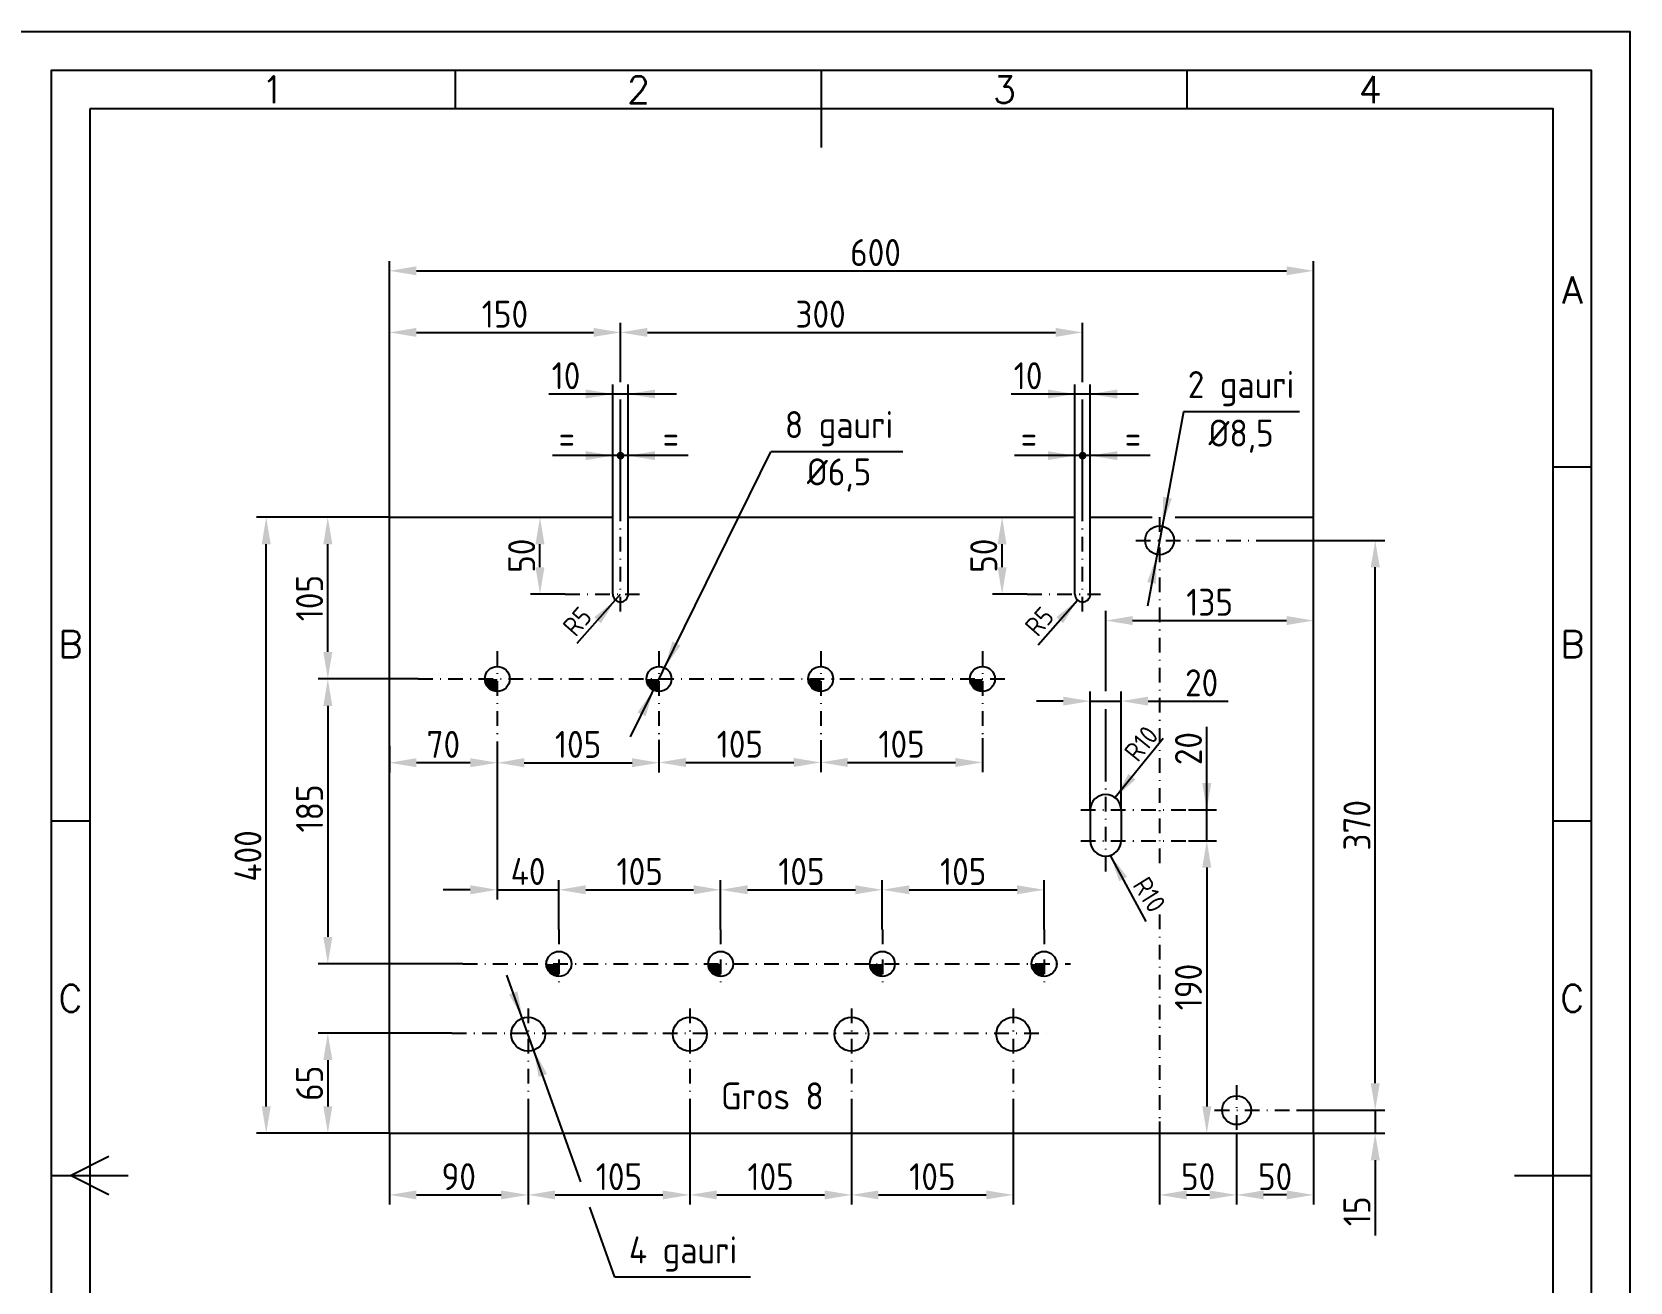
# Model space of a CAD drawing. Header units: millimetres. Extents: x 52 to 682, y 6 to 303.
# Drawn here: x 474.6 to 682.1, y 140.6 to 303 of the extents above; entities that cross this region are included whole.
import ezdxf
from ezdxf.enums import TextEntityAlignment as Align

# ---------------------------------------------------------------- set-up
doc = ezdxf.new("R2010")
doc.units = ezdxf.units.MM
doc.linetypes.add('DASHDOT', pattern=[25.4, 12.7, -6.35, 0, -6.35])
doc.layers.add('COTE', color=1, linetype='Continuous')
doc.layers.add('LIN_GR', color=3, linetype='Continuous')
doc.styles.add('ISO', font='SIMPLEX.shx')
doc.styles.add('ISOCPR', font='isocpr.shx')
doc.dimstyles.new('ISO-25', dxfattribs={"dimtxt": 2.5, "dimasz": 2.5, "dimexe": 1.25, "dimexo": 0.625, "dimtad": 1, "dimtxsty": 'Standard', "dimcen": 2.5, "dimadec": 0, "dimazin": 0, "dimtfac": 1, "dimtmove": 0, "dimatfit": 3, "dimfxl": 1, "dimarcsym": 0})

# ---------------------------------------------------------------- blocks, each defined once
blk = doc.blocks.new('*D15')
at = {"layer": 'COTE', "color": 1, "linetype": 'Continuous', "transparency": 16777216}
for p, q in [((521.02, 239.96), (503.77, 239.96)), ((505.02, 163.46), (505.02, 236.46)), ((521.02, 159.96), (503.77, 159.96))]:
    blk.add_line(p, q, dxfattribs=at)
for points in [[(504.44, 236.46), (505.61, 236.46), (505.02, 239.96)], [(504.44, 163.46), (505.61, 163.46), (505.02, 159.96)]]:
    blk.add_solid(points, dxfattribs=at)
at = {"layer": 'Defpoints', "color": 0, "linetype": 'Continuous', "transparency": 16777216}
for p in [(505.02, 239.96), (521.02, 239.96), (521.02, 159.96)]:
    blk.add_point(p, dxfattribs=at)
at = {"layer": 'COTE', "color": 1, "linetype": 'Continuous', "transparency": 16777216, "insert": (502.65, 195.98), "char_height": 3.5, "attachment_point": 5, "rotation": 90, "style": 'ISOCPR'}
blk.add_mtext('400', dxfattribs=at)
blk = doc.blocks.new('*D16')
at = {"layer": 'COTE', "color": 1, "linetype": 'Continuous', "transparency": 16777216}
for p, q in [((539.76, 239.96), (541.82, 239.96)), ((540.57, 233.46), (540.57, 236.46)), ((543.83, 229.96), (539.32, 229.96))]:
    blk.add_line(p, q, dxfattribs=at)
for points in [[(539.99, 236.46), (541.15, 236.46), (540.57, 239.96)], [(539.99, 233.46), (541.15, 233.46), (540.57, 229.96)]]:
    blk.add_solid(points, dxfattribs=at)
at = {"layer": 'Defpoints', "color": 0, "linetype": 'Continuous', "transparency": 16777216}
for p in [(539.76, 239.96), (540.57, 239.96), (543.83, 229.96)]:
    blk.add_point(p, dxfattribs=at)
at = {"layer": 'COTE', "color": 1, "linetype": 'Continuous', "transparency": 16777216, "insert": (538.19, 234.96), "char_height": 3.5, "attachment_point": 5, "rotation": 90, "style": 'ISOCPR'}
blk.add_mtext('50', dxfattribs=at)
blk = doc.blocks.new('*D17')
at = {"layer": 'COTE', "color": 1, "linetype": 'Continuous', "transparency": 16777216}
for p, q in [((634, 236.96), (650.27, 236.96)), ((649.02, 166.46), (649.02, 233.46)), ((638.78, 162.96), (650.27, 162.96))]:
    blk.add_line(p, q, dxfattribs=at)
for points in [[(648.44, 233.46), (649.61, 233.46), (649.02, 236.96)], [(648.44, 166.46), (649.61, 166.46), (649.02, 162.96)]]:
    blk.add_solid(points, dxfattribs=at)
at = {"layer": 'Defpoints', "color": 0, "linetype": 'Continuous', "transparency": 16777216}
for p in [(634, 236.96), (649.02, 236.96), (638.78, 162.96)]:
    blk.add_point(p, dxfattribs=at)
at = {"layer": 'COTE', "color": 1, "linetype": 'Continuous', "transparency": 16777216, "insert": (646.65, 199.96), "char_height": 3.5, "attachment_point": 5, "rotation": 90, "style": 'ISOCPR'}
blk.add_mtext('370', dxfattribs=at)
blk = doc.blocks.new('*D18')
at = {"layer": 'COTE', "color": 1, "linetype": 'Continuous', "transparency": 16777216}
for p, q in [((521.02, 239.96), (511.77, 239.96)), ((513.02, 222.46), (513.02, 236.46)), ((524.75, 218.96), (511.77, 218.96))]:
    blk.add_line(p, q, dxfattribs=at)
for points in [[(512.44, 236.46), (513.61, 236.46), (513.02, 239.96)], [(512.44, 222.46), (513.61, 222.46), (513.02, 218.96)]]:
    blk.add_solid(points, dxfattribs=at)
at = {"layer": 'Defpoints', "color": 0, "linetype": 'Continuous', "transparency": 16777216}
for p in [(513.02, 239.96), (521.02, 239.96), (524.75, 218.96)]:
    blk.add_point(p, dxfattribs=at)
at = {"layer": 'COTE', "color": 1, "linetype": 'Continuous', "transparency": 16777216, "insert": (510.65, 229.46), "char_height": 3.5, "attachment_point": 5, "rotation": 90, "style": 'ISOCPR'}
blk.add_mtext('105', dxfattribs=at)
blk = doc.blocks.new('*D19')
at = {"layer": 'COTE', "color": 1, "linetype": 'Continuous', "transparency": 16777216}
for p, q in [((599.76, 239.96), (601.82, 239.96)), ((600.57, 233.46), (600.57, 236.46)), ((603.83, 229.96), (599.32, 229.96))]:
    blk.add_line(p, q, dxfattribs=at)
for points in [[(599.99, 236.46), (601.15, 236.46), (600.57, 239.96)], [(599.99, 233.46), (601.15, 233.46), (600.57, 229.96)]]:
    blk.add_solid(points, dxfattribs=at)
at = {"layer": 'Defpoints', "color": 0, "linetype": 'Continuous', "transparency": 16777216}
for p in [(599.76, 239.96), (600.57, 239.96), (603.83, 229.96)]:
    blk.add_point(p, dxfattribs=at)
at = {"layer": 'COTE', "color": 1, "linetype": 'Continuous', "transparency": 16777216, "insert": (598.19, 234.96), "char_height": 3.5, "attachment_point": 5, "rotation": 90, "style": 'ISOCPR'}
blk.add_mtext('50', dxfattribs=at)
blk = doc.blocks.new('*D20')
at = {"layer": 'COTE', "color": 1, "linetype": 'Continuous', "transparency": 16777216}
for p, q in [((608.52, 216.08), (605.02, 216.08)), ((612.02, 201.96), (612.02, 217.33)), ((612.02, 216.08), (616.02, 216.08)), ((616.02, 201.96), (616.02, 217.33)), ((619.52, 216.08), (629.94, 216.08))]:
    blk.add_line(p, q, dxfattribs=at)
for points in [[(608.52, 216.66), (608.52, 215.5), (612.02, 216.08)], [(619.52, 216.66), (619.52, 215.5), (616.02, 216.08)]]:
    blk.add_solid(points, dxfattribs=at)
at = {"layer": 'Defpoints', "color": 0, "linetype": 'Continuous', "transparency": 16777216}
for p in [(616.02, 216.08), (612.02, 201.96), (616.02, 201.96)]:
    blk.add_point(p, dxfattribs=at)
at = {"layer": 'COTE', "color": 1, "linetype": 'Continuous', "transparency": 16777216, "insert": (626.48, 218.46), "char_height": 3.5, "attachment_point": 5, "style": 'ISOCPR'}
blk.add_mtext('20', dxfattribs=at)
blk = doc.blocks.new('*D21')
at = {"layer": 'COTE', "color": 1, "linetype": 'Continuous', "transparency": 16777216}
for p, q in [((560.02, 162.93), (560.02, 150.71)), ((581.02, 163.26), (581.02, 150.71)), ((563.52, 151.96), (577.52, 151.96))]:
    blk.add_line(p, q, dxfattribs=at)
for points in [[(563.52, 152.54), (563.52, 151.38), (560.02, 151.96)], [(577.52, 152.54), (577.52, 151.38), (581.02, 151.96)]]:
    blk.add_solid(points, dxfattribs=at)
at = {"layer": 'Defpoints', "color": 0, "linetype": 'Continuous', "transparency": 16777216}
for p in [(560.02, 162.93), (581.02, 163.26), (581.02, 151.96)]:
    blk.add_point(p, dxfattribs=at)
at = {"layer": 'COTE', "color": 1, "linetype": 'Continuous', "transparency": 16777216, "insert": (570.52, 154.33), "char_height": 3.5, "attachment_point": 5, "style": 'ISOCPR'}
blk.add_mtext('105', dxfattribs=at)
blk = doc.blocks.new('*D22')
at = {"layer": 'COTE', "color": 1, "linetype": 'Continuous', "transparency": 16777216}
for p, q in [((539.02, 163.01), (539.02, 150.71)), ((521.02, 159.96), (521.02, 150.71)), ((524.52, 151.96), (535.52, 151.96))]:
    blk.add_line(p, q, dxfattribs=at)
for points in [[(524.52, 152.54), (524.52, 151.38), (521.02, 151.96)], [(535.52, 152.54), (535.52, 151.38), (539.02, 151.96)]]:
    blk.add_solid(points, dxfattribs=at)
at = {"layer": 'Defpoints', "color": 0, "linetype": 'Continuous', "transparency": 16777216}
for p in [(539.02, 163.01), (521.02, 159.96), (539.02, 151.96)]:
    blk.add_point(p, dxfattribs=at)
at = {"layer": 'COTE', "color": 1, "linetype": 'Continuous', "transparency": 16777216, "insert": (530.02, 154.33), "char_height": 3.5, "attachment_point": 5, "style": 'ISOCPR'}
blk.add_mtext('90', dxfattribs=at)
blk = doc.blocks.new('*D23')
at = {"layer": 'COTE', "color": 1, "linetype": 'Continuous', "transparency": 16777216}
for p, q in [((539.02, 163.01), (539.02, 150.71)), ((560.02, 162.93), (560.02, 150.71)), ((542.52, 151.96), (556.52, 151.96))]:
    blk.add_line(p, q, dxfattribs=at)
for points in [[(542.52, 152.54), (542.52, 151.38), (539.02, 151.96)], [(556.52, 152.54), (556.52, 151.38), (560.02, 151.96)]]:
    blk.add_solid(points, dxfattribs=at)
at = {"layer": 'Defpoints', "color": 0, "linetype": 'Continuous', "transparency": 16777216}
for p in [(539.02, 163.01), (560.02, 162.93), (560.02, 151.96)]:
    blk.add_point(p, dxfattribs=at)
at = {"layer": 'COTE', "color": 1, "linetype": 'Continuous', "transparency": 16777216, "insert": (550.83, 154.33), "char_height": 3.5, "attachment_point": 5, "style": 'ISOCPR'}
blk.add_mtext('105', dxfattribs=at)
blk = doc.blocks.new('*D24')
at = {"layer": 'COTE', "color": 1, "linetype": 'Continuous', "transparency": 16777216}
for p, q in [((581.02, 163.26), (581.02, 150.71)), ((602.02, 163.01), (602.02, 150.71)), ((584.52, 151.96), (598.52, 151.96))]:
    blk.add_line(p, q, dxfattribs=at)
for points in [[(584.52, 152.54), (584.52, 151.38), (581.02, 151.96)], [(598.52, 152.54), (598.52, 151.38), (602.02, 151.96)]]:
    blk.add_solid(points, dxfattribs=at)
at = {"layer": 'Defpoints', "color": 0, "linetype": 'Continuous', "transparency": 16777216}
for p in [(581.02, 163.26), (602.02, 163.01), (602.02, 151.96)]:
    blk.add_point(p, dxfattribs=at)
at = {"layer": 'COTE', "color": 1, "linetype": 'Continuous', "transparency": 16777216, "insert": (591.52, 154.33), "char_height": 3.5, "attachment_point": 5, "style": 'ISOCPR'}
blk.add_mtext('105', dxfattribs=at)
blk = doc.blocks.new('*D25')
at = {"layer": 'COTE', "color": 1, "linetype": 'Continuous', "transparency": 16777216}
for p, q in [((556.02, 211.06), (556.02, 206.87)), ((577.02, 211), (577.02, 206.87)), ((559.52, 208.12), (573.52, 208.12))]:
    blk.add_line(p, q, dxfattribs=at)
for points in [[(559.52, 208.7), (559.52, 207.53), (556.02, 208.12)], [(573.52, 208.7), (573.52, 207.53), (577.02, 208.12)]]:
    blk.add_solid(points, dxfattribs=at)
at = {"layer": 'Defpoints', "color": 0, "linetype": 'Continuous', "transparency": 16777216}
for p in [(556.02, 211.06), (577.02, 211), (577.02, 208.12)]:
    blk.add_point(p, dxfattribs=at)
at = {"layer": 'COTE', "color": 1, "linetype": 'Continuous', "transparency": 16777216, "insert": (566.52, 210.49), "char_height": 3.5, "attachment_point": 5, "style": 'ISOCPR'}
blk.add_mtext('105', dxfattribs=at)
blk = doc.blocks.new('*D26')
at = {"layer": 'COTE', "color": 1, "linetype": 'Continuous', "transparency": 16777216}
for p, q in [((543.02, 186.43), (543.02, 192.83)), ((546.52, 191.58), (560.52, 191.58)), ((564.02, 186.43), (564.02, 192.83))]:
    blk.add_line(p, q, dxfattribs=at)
for points in [[(546.52, 192.17), (546.52, 191), (543.02, 191.58)], [(560.52, 192.17), (560.52, 191), (564.02, 191.58)]]:
    blk.add_solid(points, dxfattribs=at)
at = {"layer": 'Defpoints', "color": 0, "linetype": 'Continuous', "transparency": 16777216}
for p in [(564.02, 191.58), (543.02, 186.43), (564.02, 186.43)]:
    blk.add_point(p, dxfattribs=at)
at = {"layer": 'COTE', "color": 1, "linetype": 'Continuous', "transparency": 16777216, "insert": (553.52, 193.96), "char_height": 3.5, "attachment_point": 5, "style": 'ISOCPR'}
blk.add_mtext('105', dxfattribs=at)
blk = doc.blocks.new('*D27')
at = {"layer": 'COTE', "color": 1, "linetype": 'Continuous', "transparency": 16777216}
for p, q in [((535.02, 208.08), (535.02, 190.33)), ((531.52, 191.58), (528.02, 191.58)), ((535.02, 191.58), (543.02, 191.58)), ((543.02, 186.43), (543.02, 192.83)), ((546.52, 191.58), (550.02, 191.58))]:
    blk.add_line(p, q, dxfattribs=at)
for points in [[(531.52, 192.17), (531.52, 191), (535.02, 191.58)], [(546.52, 192.17), (546.52, 191), (543.02, 191.58)]]:
    blk.add_solid(points, dxfattribs=at)
at = {"layer": 'Defpoints', "color": 0, "linetype": 'Continuous', "transparency": 16777216}
for p in [(535.02, 208.08), (543.02, 191.58), (543.02, 186.43)]:
    blk.add_point(p, dxfattribs=at)
at = {"layer": 'COTE', "color": 1, "linetype": 'Continuous', "transparency": 16777216, "insert": (539.02, 193.96), "char_height": 3.5, "attachment_point": 5, "style": 'ISOCPR'}
blk.add_mtext('40', dxfattribs=at)
blk = doc.blocks.new('*D28')
at = {"layer": 'COTE', "color": 1, "linetype": 'Continuous', "transparency": 16777216}
for p, q in [((524.75, 218.96), (511.77, 218.96)), ((513.02, 215.46), (513.02, 185.46)), ((530.56, 181.96), (511.77, 181.96))]:
    blk.add_line(p, q, dxfattribs=at)
for points in [[(512.44, 215.46), (513.61, 215.46), (513.02, 218.96)], [(512.44, 185.46), (513.61, 185.46), (513.02, 181.96)]]:
    blk.add_solid(points, dxfattribs=at)
at = {"layer": 'Defpoints', "color": 0, "linetype": 'Continuous', "transparency": 16777216}
for p in [(524.75, 218.96), (513.02, 181.96), (530.56, 181.96)]:
    blk.add_point(p, dxfattribs=at)
at = {"layer": 'COTE', "color": 1, "linetype": 'Continuous', "transparency": 16777216, "insert": (510.65, 202.14), "char_height": 3.5, "attachment_point": 5, "rotation": 90, "style": 'ISOCPR'}
blk.add_mtext('185', dxfattribs=at)
blk = doc.blocks.new('*D29')
at = {"layer": 'COTE', "color": 1, "linetype": 'Continuous', "transparency": 16777216}
for p, q in [((529.14, 172.96), (511.77, 172.96)), ((513.02, 169.46), (513.02, 163.46)), ((521.02, 159.96), (511.77, 159.96))]:
    blk.add_line(p, q, dxfattribs=at)
for points in [[(512.44, 169.46), (513.61, 169.46), (513.02, 172.96)], [(512.44, 163.46), (513.61, 163.46), (513.02, 159.96)]]:
    blk.add_solid(points, dxfattribs=at)
at = {"layer": 'Defpoints', "color": 0, "linetype": 'Continuous', "transparency": 16777216}
for p in [(529.14, 172.96), (513.02, 159.96), (521.02, 159.96)]:
    blk.add_point(p, dxfattribs=at)
at = {"layer": 'COTE', "color": 1, "linetype": 'Continuous', "transparency": 16777216, "insert": (510.65, 166.46), "char_height": 3.5, "attachment_point": 5, "rotation": 90, "style": 'ISOCPR'}
blk.add_mtext('65', dxfattribs=at)
blk = doc.blocks.new('*D30')
at = {"layer": 'COTE', "color": 1, "linetype": 'Continuous', "transparency": 16777216}
for p, q in [((521.02, 210.29), (521.02, 206.83)), ((535.02, 210.73), (535.02, 206.83)), ((531.52, 208.08), (524.52, 208.08))]:
    blk.add_line(p, q, dxfattribs=at)
for points in [[(524.52, 208.67), (524.52, 207.5), (521.02, 208.08)], [(531.52, 208.67), (531.52, 207.5), (535.02, 208.08)]]:
    blk.add_solid(points, dxfattribs=at)
at = {"layer": 'Defpoints', "color": 0, "linetype": 'Continuous', "transparency": 16777216}
for p in [(521.02, 210.29), (535.02, 210.73), (521.02, 208.08)]:
    blk.add_point(p, dxfattribs=at)
at = {"layer": 'COTE', "color": 1, "linetype": 'Continuous', "transparency": 16777216, "insert": (528.02, 210.46), "char_height": 3.5, "attachment_point": 5, "style": 'ISOCPR'}
blk.add_mtext('70', dxfattribs=at)
blk = doc.blocks.new('*D31')
at = {"layer": 'COTE', "color": 1, "linetype": 'Continuous', "transparency": 16777216}
for p, q in [((535.02, 210.73), (535.02, 206.83)), ((556.02, 211.06), (556.02, 206.83)), ((538.52, 208.08), (552.52, 208.08))]:
    blk.add_line(p, q, dxfattribs=at)
for points in [[(538.52, 208.67), (538.52, 207.5), (535.02, 208.08)], [(552.52, 208.67), (552.52, 207.5), (556.02, 208.08)]]:
    blk.add_solid(points, dxfattribs=at)
at = {"layer": 'Defpoints', "color": 0, "linetype": 'Continuous', "transparency": 16777216}
for p in [(535.02, 210.73), (556.02, 211.06), (556.02, 208.08)]:
    blk.add_point(p, dxfattribs=at)
at = {"layer": 'COTE', "color": 1, "linetype": 'Continuous', "transparency": 16777216, "insert": (545.52, 210.46), "char_height": 3.5, "attachment_point": 5, "style": 'ISOCPR'}
blk.add_mtext('105', dxfattribs=at)
blk = doc.blocks.new('*D32')
at = {"layer": 'COTE', "color": 1, "linetype": 'Continuous', "transparency": 16777216}
for p, q in [((585.02, 186.43), (585.02, 192.83)), ((588.52, 191.58), (602.52, 191.58)), ((606.02, 186.43), (606.02, 192.83))]:
    blk.add_line(p, q, dxfattribs=at)
for points in [[(588.52, 192.17), (588.52, 191), (585.02, 191.58)], [(602.52, 192.17), (602.52, 191), (606.02, 191.58)]]:
    blk.add_solid(points, dxfattribs=at)
at = {"layer": 'Defpoints', "color": 0, "linetype": 'Continuous', "transparency": 16777216}
for p in [(606.02, 191.58), (585.02, 186.43), (606.02, 186.43)]:
    blk.add_point(p, dxfattribs=at)
at = {"layer": 'COTE', "color": 1, "linetype": 'Continuous', "transparency": 16777216, "insert": (595.52, 193.96), "char_height": 3.5, "attachment_point": 5, "style": 'ISOCPR'}
blk.add_mtext('105', dxfattribs=at)
blk = doc.blocks.new('*D33')
at = {"layer": 'COTE', "color": 1, "linetype": 'Continuous', "transparency": 16777216}
for p, q in [((564.02, 186.43), (564.02, 192.83)), ((567.52, 191.58), (581.52, 191.58)), ((585.02, 186.43), (585.02, 192.83))]:
    blk.add_line(p, q, dxfattribs=at)
for points in [[(567.52, 192.17), (567.52, 191), (564.02, 191.58)], [(581.52, 192.17), (581.52, 191), (585.02, 191.58)]]:
    blk.add_solid(points, dxfattribs=at)
at = {"layer": 'Defpoints', "color": 0, "linetype": 'Continuous', "transparency": 16777216}
for p in [(585.02, 191.58), (564.02, 186.43), (585.02, 186.43)]:
    blk.add_point(p, dxfattribs=at)
at = {"layer": 'COTE', "color": 1, "linetype": 'Continuous', "transparency": 16777216, "insert": (574.52, 193.96), "char_height": 3.5, "attachment_point": 5, "style": 'ISOCPR'}
blk.add_mtext('105', dxfattribs=at)
blk = doc.blocks.new('*D34')
at = {"layer": 'COTE', "color": 1, "linetype": 'Continuous', "transparency": 16777216}
for p, q in [((577.02, 211), (577.02, 206.87)), ((598.02, 211.27), (598.02, 206.87)), ((580.52, 208.12), (594.52, 208.12))]:
    blk.add_line(p, q, dxfattribs=at)
for points in [[(580.52, 208.7), (580.52, 207.53), (577.02, 208.12)], [(594.52, 208.7), (594.52, 207.53), (598.02, 208.12)]]:
    blk.add_solid(points, dxfattribs=at)
at = {"layer": 'Defpoints', "color": 0, "linetype": 'Continuous', "transparency": 16777216}
for p in [(577.02, 211), (598.02, 211.27), (598.02, 208.12)]:
    blk.add_point(p, dxfattribs=at)
at = {"layer": 'COTE', "color": 1, "linetype": 'Continuous', "transparency": 16777216, "insert": (587.52, 210.49), "char_height": 3.5, "attachment_point": 5, "style": 'ISOCPR'}
blk.add_mtext('105', dxfattribs=at)
blk = doc.blocks.new('*D35')
at = {"layer": 'COTE', "color": 1, "linetype": 'Continuous', "transparency": 16777216}
for p, q in [((649.02, 166.46), (649.02, 169.96)), ((638.78, 162.96), (650.27, 162.96)), ((649.02, 162.96), (649.02, 159.96)), ((641.02, 159.96), (650.27, 159.96)), ((649.02, 156.46), (649.02, 146.71))]:
    blk.add_line(p, q, dxfattribs=at)
for points in [[(648.44, 166.46), (649.61, 166.46), (649.02, 162.96)], [(648.44, 156.46), (649.61, 156.46), (649.02, 159.96)]]:
    blk.add_solid(points, dxfattribs=at)
at = {"layer": 'Defpoints', "color": 0, "linetype": 'Continuous', "transparency": 16777216}
for p in [(638.78, 162.96), (649.02, 162.96), (641.02, 159.96)]:
    blk.add_point(p, dxfattribs=at)
at = {"layer": 'COTE', "color": 1, "linetype": 'Continuous', "transparency": 16777216, "insert": (646.65, 149.83), "char_height": 3.5, "attachment_point": 5, "rotation": 90, "style": 'ISOCPR'}
blk.add_mtext('15', dxfattribs=at)
blk = doc.blocks.new('*D36')
at = {"layer": 'COTE', "color": 1, "linetype": 'Continuous', "transparency": 16777216}
for p, q in [((621.02, 161.49), (621.02, 150.71)), ((631.02, 159.96), (631.02, 150.71)), ((624.52, 151.96), (627.52, 151.96))]:
    blk.add_line(p, q, dxfattribs=at)
for points in [[(624.52, 152.54), (624.52, 151.38), (621.02, 151.96)], [(627.52, 152.54), (627.52, 151.38), (631.02, 151.96)]]:
    blk.add_solid(points, dxfattribs=at)
at = {"layer": 'Defpoints', "color": 0, "linetype": 'Continuous', "transparency": 16777216}
for p in [(621.02, 161.49), (631.02, 159.96), (631.02, 151.96)]:
    blk.add_point(p, dxfattribs=at)
at = {"layer": 'COTE', "color": 1, "linetype": 'Continuous', "transparency": 16777216, "insert": (626.02, 154.33), "char_height": 3.5, "attachment_point": 5, "style": 'ISOCPR'}
blk.add_mtext('50', dxfattribs=at)
blk = doc.blocks.new('*D37')
at = {"layer": 'COTE', "color": 1, "linetype": 'Continuous', "transparency": 16777216}
for p, q in [((631.02, 159.96), (631.02, 150.71)), ((641.02, 159.96), (641.02, 150.71)), ((637.52, 151.96), (634.52, 151.96))]:
    blk.add_line(p, q, dxfattribs=at)
for points in [[(634.52, 152.54), (634.52, 151.38), (631.02, 151.96)], [(637.52, 152.54), (637.52, 151.38), (641.02, 151.96)]]:
    blk.add_solid(points, dxfattribs=at)
at = {"layer": 'Defpoints', "color": 0, "linetype": 'Continuous', "transparency": 16777216}
for p in [(631.02, 159.96), (641.02, 159.96), (631.02, 151.96)]:
    blk.add_point(p, dxfattribs=at)
at = {"layer": 'COTE', "color": 1, "linetype": 'Continuous', "transparency": 16777216, "insert": (636.02, 154.33), "char_height": 3.5, "attachment_point": 5, "style": 'ISOCPR'}
blk.add_mtext('50', dxfattribs=at)
blk = doc.blocks.new('*D38')
at = {"layer": 'COTE', "color": 1, "linetype": 'Continuous', "transparency": 16777216}
for p, q in [((624.78, 197.96), (628.4, 197.96)), ((627.15, 194.46), (627.15, 163.46)), ((625.23, 159.96), (628.4, 159.96))]:
    blk.add_line(p, q, dxfattribs=at)
for points in [[(626.56, 194.46), (627.73, 194.46), (627.15, 197.96)], [(626.56, 163.46), (627.73, 163.46), (627.15, 159.96)]]:
    blk.add_solid(points, dxfattribs=at)
at = {"layer": 'Defpoints', "color": 0, "linetype": 'Continuous', "transparency": 16777216}
for p in [(624.78, 197.96), (625.23, 159.96), (627.15, 159.96)]:
    blk.add_point(p, dxfattribs=at)
at = {"layer": 'COTE', "color": 1, "linetype": 'Continuous', "transparency": 16777216, "insert": (624.77, 178.96), "char_height": 3.5, "attachment_point": 5, "rotation": 90, "style": 'ISOCPR'}
blk.add_mtext('190', dxfattribs=at)
blk = doc.blocks.new('*D39')
at = {"layer": 'COTE', "color": 1, "linetype": 'Continuous', "transparency": 16777216}
for p, q in [((614.02, 217.39), (614.02, 227.79)), ((617.52, 226.54), (637.52, 226.54)), ((641.02, 224.44), (641.02, 227.79))]:
    blk.add_line(p, q, dxfattribs=at)
for points in [[(617.52, 227.13), (617.52, 225.96), (614.02, 226.54)], [(637.52, 227.13), (637.52, 225.96), (641.02, 226.54)]]:
    blk.add_solid(points, dxfattribs=at)
at = {"layer": 'Defpoints', "color": 0, "linetype": 'Continuous', "transparency": 16777216}
for p in [(641.02, 226.54), (641.02, 224.44), (614.02, 217.39)]:
    blk.add_point(p, dxfattribs=at)
at = {"layer": 'COTE', "color": 1, "linetype": 'Continuous', "transparency": 16777216, "insert": (627.52, 228.92), "char_height": 3.5, "attachment_point": 5, "style": 'ISOCPR'}
blk.add_mtext('135', dxfattribs=at)
blk = doc.blocks.new('*D40')
at = {"layer": 'COTE', "color": 1, "linetype": 'Continuous', "transparency": 16777216}
for p, q in [((521.02, 239.96), (521.02, 273.21)), ((524.52, 271.96), (637.52, 271.96)), ((641.02, 239.96), (641.02, 273.21))]:
    blk.add_line(p, q, dxfattribs=at)
for points in [[(524.52, 272.54), (524.52, 271.38), (521.02, 271.96)], [(637.52, 272.54), (637.52, 271.38), (641.02, 271.96)]]:
    blk.add_solid(points, dxfattribs=at)
at = {"layer": 'Defpoints', "color": 0, "linetype": 'Continuous', "transparency": 16777216}
for p in [(641.02, 271.96), (521.02, 239.96), (641.02, 239.96)]:
    blk.add_point(p, dxfattribs=at)
at = {"layer": 'COTE', "color": 1, "linetype": 'Continuous', "transparency": 16777216, "insert": (584.14, 274.33), "char_height": 3.5, "attachment_point": 5, "style": 'ISOCPR'}
blk.add_mtext('600', dxfattribs=at)
blk = doc.blocks.new('*D41')
at = {"layer": 'COTE', "color": 1, "linetype": 'Continuous', "transparency": 16777216}
for p, q in [((551.02, 257.5), (551.02, 265.21)), ((554.52, 263.96), (607.52, 263.96)), ((611.02, 257.48), (611.02, 265.21))]:
    blk.add_line(p, q, dxfattribs=at)
for points in [[(554.52, 264.54), (554.52, 263.38), (551.02, 263.96)], [(607.52, 264.54), (607.52, 263.38), (611.02, 263.96)]]:
    blk.add_solid(points, dxfattribs=at)
at = {"layer": 'Defpoints', "color": 0, "linetype": 'Continuous', "transparency": 16777216}
for p in [(611.02, 263.96), (551.02, 257.5), (611.02, 257.48)]:
    blk.add_point(p, dxfattribs=at)
at = {"layer": 'COTE', "color": 1, "linetype": 'Continuous', "transparency": 16777216, "insert": (577, 266.33), "char_height": 3.5, "attachment_point": 5, "style": 'ISOCPR'}
blk.add_mtext('300', dxfattribs=at)
blk = doc.blocks.new('*D42')
at = {"layer": 'COTE', "color": 1, "linetype": 'Continuous', "transparency": 16777216}
for p, q in [((521.02, 239.96), (521.02, 265.21)), ((524.52, 263.96), (547.52, 263.96)), ((551.02, 257.5), (551.02, 265.21))]:
    blk.add_line(p, q, dxfattribs=at)
for points in [[(524.52, 264.54), (524.52, 263.38), (521.02, 263.96)], [(547.52, 264.54), (547.52, 263.38), (551.02, 263.96)]]:
    blk.add_solid(points, dxfattribs=at)
at = {"layer": 'Defpoints', "color": 0, "linetype": 'Continuous', "transparency": 16777216}
for p in [(551.02, 263.96), (551.02, 257.5), (521.02, 239.96)]:
    blk.add_point(p, dxfattribs=at)
at = {"layer": 'COTE', "color": 1, "linetype": 'Continuous', "transparency": 16777216, "insert": (536.02, 266.33), "char_height": 3.5, "attachment_point": 5, "style": 'ISOCPR'}
blk.add_mtext('150', dxfattribs=at)

msp = doc.modelspace()

# ---------------------------------------------------------------- hatches: boundary and pattern name
at = {"layer": 'COTE', "linetype": 'Continuous'}
for points in [[(535.0229, 218.9587), (533.3979, 218.9587, 0.41421356), (535.0229, 217.3337)], [(556.0229, 218.9587), (554.3979, 218.9587, 0.41421356), (556.0229, 217.3337)], [(577.0229, 218.9587), (575.3979, 218.9587, 0.41421356), (577.0229, 217.3337)], [(598.0229, 218.9587), (596.3979, 218.9587, 0.41421356), (598.0229, 217.3337)], [(543.0229, 181.9587), (541.3979, 181.9587, 0.41421356), (543.0229, 180.3337)], [(564.0229, 181.9587), (562.3979, 181.9587, 0.41421356), (564.0229, 180.3337)], [(585.0229, 181.9587), (583.3979, 181.9587, 0.41421356), (585.0229, 180.3337)], [(606.0229, 181.9587), (604.3979, 181.9587, 0.41421356), (606.0229, 180.3337)]]:
    msp.add_hatch(color=2, dxfattribs=at).paths.add_polyline_path(points)

# ---------------------------------------------------------------- linework, layer by layer
at = {"color": 70}
for p, q in [((529.6063, 292.9741), (529.6063, 297.9741)), ((577.1063, 287.9741), (577.1063, 297.9741)), ((624.6063, 292.9741), (624.6063, 297.9741)), ((677.1063, 246.4741), (672.1063, 246.4741)), ((482.1063, 200.4741), (477.1063, 200.4741)), ((677.1063, 200.4741), (672.1063, 200.4741)), ((479.6063, 154.4741), (484.6063, 156.9741)), ((477.1063, 154.4741), (487.1063, 154.4741)), ((484.6063, 151.9741), (479.6063, 154.4741)), ((667.1063, 154.4741), (677.1063, 154.4741))]:
    msp.add_line(p, q, dxfattribs=at)
at = {"color": 1}
for p, q in [((624.1299, 253.64), (619.4306, 228.4096)), ((639.2035, 253.64), (624.1299, 253.64)), ((552.3169, 211.4424), (570.5582, 248.438)), ((587.6874, 248.438), (570.5582, 248.438)), ((609.0229, 247.9587), (605.5229, 247.9587)), ((567.8838, 141.2659), (550.3041, 141.2659))]:
    msp.add_line(p, q, dxfattribs=at)
at = {"color": 1, "linetype": 'DASHDOT', "ltscale": 0.15}
for p, q in [((551.0229, 227.7041), (551.0229, 241.2094)), ((611.0229, 227.7041), (611.0229, 241.2094)), ((621.0229, 239.9587), (621.0229, 194.2304)), ((617.9216, 236.9587), (633.9989, 236.9587)), ((543.8289, 229.9587), (553.4887, 229.9587)), ((603.8289, 229.9587), (613.3361, 229.9587)), ((535.0229, 222.582), (535.0229, 210.7314)), ((556.0229, 222.582), (556.0229, 211.0562)), ((577.0229, 222.582), (577.0229, 210.9992)), ((598.0229, 222.582), (598.0229, 211.2661)), ((524.7456, 218.9587), (601.8114, 218.9587)), ((614.0229, 193.9392), (614.0229, 205.6416)), ((610.7995, 201.9587), (624.7643, 201.9587)), ((610.7995, 197.9587), (624.7797, 197.9587)), ((621.0229, 188.3524), (621.0229, 161.4883)), ((543.0229, 186.4334), (543.0229, 178.7615)), ((564.0229, 186.4334), (564.0229, 178.7615)), ((585.0229, 186.4334), (585.0229, 178.7615)), ((606.0229, 186.4334), (606.0229, 178.7615)), ((530.5591, 181.9587), (609.4404, 181.9587)), ((539.0229, 176.1486), (539.0229, 163.0081)), ((560.0229, 176.1486), (560.0229, 162.9254)), ((581.0229, 176.1486), (581.0229, 163.2563)), ((602.0229, 176.1486), (602.0229, 163.0081)), ((529.1436, 172.9587), (606.3147, 172.9587)), ((631.0229, 166.2129), (631.0229, 159.9587)), ((628.1725, 162.9587), (638.7845, 162.9587))]:
    msp.add_line(p, q, dxfattribs=at)
at = {"color": 7}
for p, q in [((521.0229, 159.9587), (521.0229, 239.9587)), ((521.0229, 239.9587), (550.0229, 239.9587)), ((550.0229, 229.9587), (550.0229, 239.9587)), ((552.0229, 229.9587), (552.0229, 239.9587)), ((552.0229, 239.9587), (610.0229, 239.9587)), ((610.0229, 229.9587), (610.0229, 239.9587)), ((612.0229, 229.9587), (612.0229, 239.9587)), ((612.0229, 239.9587), (620.0733, 239.9587)), ((623.0313, 239.9587), (641.0229, 239.9587)), ((641.0229, 159.9587), (641.0229, 239.9587)), ((610.0229, 236.0215), (610.0229, 236.6465)), ((612.0229, 236.0215), (612.0229, 236.6465)), ((521.0229, 159.9587), (641.0229, 159.9587))]:
    msp.add_line(p, q, dxfattribs=at)
at = {"color": 240}
for points in [[(682.1063, 5.9741), (682.1063, 302.9741), (472.1063, 302.9741), (472.1063, 5.9741)], [(677.1063, 10.9741), (677.1063, 297.9741), (477.1063, 297.9741), (477.1063, 10.9741)]]:
    msp.add_lwpolyline(points, close=True, dxfattribs=at)
at = {"color": 70}
msp.add_lwpolyline([(482.1063, 292.9741), (482.1063, 15.9741), (672.1063, 15.9741), (672.1063, 292.9741)], close=True, dxfattribs=at)
at = {"color": 7}
for centre in [(551.0229, 229.9587), (611.0229, 229.9587)]:
    msp.add_arc(centre, 1, 180, 0, dxfattribs=at)
at = {"color": 1}
for points in [[(546.5229, 248.542), (546.5229, 247.3753), (550.0229, 247.9587)], [(555.5229, 248.542), (555.5229, 247.3753), (552.0229, 247.9587)], [(606.5229, 248.542), (606.5229, 247.3753), (610.0229, 247.9587)], [(615.5229, 248.542), (615.5229, 247.3753), (612.0229, 247.9587)], [(621.4794, 242.5954), (622.6264, 242.3818), (621.412, 239.0477)], [(619.4195, 231.5356), (620.5664, 231.322), (620.6338, 234.8696)], [(557.7662, 223.8133), (558.8125, 223.2973), (556.7415, 220.4161)], [(554.2797, 214.1041), (553.2333, 214.62), (555.3043, 217.5012)]]:
    msp.add_solid(points, dxfattribs=at)
at = {"layer": 'COTE', "color": 1, "linetype": 'Continuous'}
for p, q in [((558.2741, 255.9587), (541.7304, 255.9587)), ((550.0229, 239.9587), (550.0229, 257.2087)), ((551.0229, 241.2094), (551.0229, 255.257)), ((552.0229, 239.9587), (552.0229, 257.2087)), ((618.2741, 255.9587), (601.7304, 255.9587)), ((610.0229, 239.9587), (610.0229, 257.2087)), ((611.0229, 241.2094), (611.0229, 255.257)), ((612.0229, 239.9587), (612.0229, 257.2087)), ((559.7964, 247.9587), (542.2012, 247.9587)), ((619.7964, 247.9587), (602.2012, 247.9587)), ((521.0229, 239.9587), (511.7729, 239.9587)), ((545.4088, 223.6052), (551.0155, 229.9587)), ((605.2368, 223.4018), (610.3688, 229.2087)), ((614.0229, 205.6416), (614.0229, 215.0524)), ((627.1482, 197.9587), (627.1482, 212.7464)), ((621.4788, 211.2257), (615.2321, 203.5517)), ((624.7643, 201.9587), (628.3982, 201.9587)), ((619.293, 187.4573), (614.6286, 196.0526)), ((545.8738, 153.6641), (536.2803, 180.5118)), ((649.0229, 166.4587), (649.0229, 169.9587)), ((550.3041, 141.2659), (547.0495, 150.3738))]:
    msp.add_line(p, q, dxfattribs=at)
at = {"layer": 'COTE', "color": 2, "linetype": 'Continuous'}
for p, q in [((614.0229, 203.9587), (614.0229, 203.9587)), ((614.0229, 195.9587), (614.0229, 195.9587))]:
    msp.add_line(p, q, dxfattribs=at)
at = {"layer": 'COTE', "color": 6, "linetype": 'Continuous'}
for p, q in [((612.0229, 201.9587), (612.0229, 197.9587)), ((616.0229, 201.9587), (616.0229, 197.9587))]:
    msp.add_line(p, q, dxfattribs=at)
at = {"layer": 'COTE', "color": 2, "linetype": 'Continuous', "const_width": 0.5}
for points in [[(550.7729, 247.9587, 1), (551.2729, 247.9587, 1)], [(610.7729, 247.9587, 1), (611.2729, 247.9587, 1)]]:
    msp.add_lwpolyline(points, format="xyb", close=True, dxfattribs=at)
at = {"layer": 'COTE', "color": 7, "linetype": 'Continuous'}
for centre in [(621.0229, 236.9587), (631.0229, 162.9587)]:
    msp.add_circle(centre, 1.875, dxfattribs=at)
at = {"layer": 'COTE', "color": 6, "linetype": 'Continuous'}
for centre in [(535.0229, 218.9587), (556.0229, 218.9587), (577.0229, 218.9587), (598.0229, 218.9587), (543.0229, 181.9587), (564.0229, 181.9587), (585.0229, 181.9587), (606.0229, 181.9587)]:
    msp.add_circle(centre, 1.625, dxfattribs=at)
for centre, start, end in [((614.0229, 201.9587), 0, 180), ((614.0229, 197.9587), 180, 0)]:
    msp.add_arc(centre, 2, start, end, dxfattribs=at)
at = {"layer": 'COTE', "color": 1, "linetype": 'Continuous'}
for points in [[(546.5229, 256.542), (546.5229, 255.3753), (550.0229, 255.9587)], [(555.5229, 256.542), (555.5229, 255.3753), (552.0229, 255.9587)], [(606.5229, 256.542), (606.5229, 255.3753), (610.0229, 255.9587)], [(615.5229, 256.542), (615.5229, 255.3753), (612.0229, 255.9587)], [(547.6086, 226.9699), (548.4835, 226.1981), (550.3614, 229.2087)], [(607.616, 226.9699), (608.4909, 226.1981), (610.3688, 229.2087)], [(616.9921, 206.6328), (617.8962, 205.8954), (615.2321, 203.5517)], [(626.5649, 205.4587), (627.7315, 205.4587), (627.1482, 201.9587)], [(615.7883, 192.6992), (616.8132, 193.2566), (614.6286, 196.0526)], [(537.6542, 178.4004), (536.5556, 178.0078), (538.2826, 174.9082)], [(541.4902, 167.6652), (540.3916, 167.2726), (539.7632, 170.7648)]]:
    msp.add_solid(points, dxfattribs=at)
at = {"layer": 'LIN_GR', "color": 3}
for centre in [(539.0229, 172.8365), (560.0229, 172.8365), (581.0229, 172.8365), (602.0229, 172.8365)]:
    msp.add_circle(centre, 2.2, dxfattribs=at)

# ---------------------------------------------------------------- texts
at = {"color": 50, "style": 'ISO'}
for s, p in [('1', (505.8563, 295.4741)), ('2', (553.3563, 295.4741)), ('3', (600.8563, 295.4741)), ('4', (648.3563, 295.4741)), ('A', (674.6063, 269.4741)), ('B', (479.6063, 223.4741)), ('B', (674.6063, 223.4741)), ('C', (479.6063, 177.4741)), ('C', (674.6063, 177.4741))]:
    msp.add_text(s, height=3.5, dxfattribs=at).set_placement(p, align=Align.MIDDLE)
at = {"color": 2, "style": 'ISOCPR'}
msp.add_text('Gros 8', height=3.5, dxfattribs=at).set_placement((564.0798, 163.0709))
at = {"color": 1, "char_height": 3.5, "attachment_point": 5, "style": 'ISOCPR'}
for s, insert in [('2 gauri', (631.5964, 256.6598)), ('8 gauri', (579.3993, 251.4578)), ('%%c8,5', (631.6002, 250.4818)), ('=', (544.0502, 250.3337)), ('=', (557.5595, 250.3337)), ('=', (604.0502, 250.3337)), ('=', (617.5595, 250.3337)), ('%%c6,5', (579.3993, 245.4386)), ('4 gauri', (559.1453, 144.2856))]:
    msp.add_mtext(s, dxfattribs=dict(at, insert=insert))
at = {"layer": 'COTE', "color": 1, "linetype": 'Continuous', "char_height": 3.5, "attachment_point": 5, "style": 'ISOCPR'}
for insert in [(543.9474, 258.3337), (603.9474, 258.3337)]:
    msp.add_mtext('10', dxfattribs=dict(at, insert=insert))
at = {"layer": 'COTE', "color": 1, "linetype": 'Continuous', "attachment_point": 5, "style": 'ISOCPR'}
for s, insert, char_height, rotation in [('R5', (545.4064, 226.426), 2.5, 48.583592), ('R5', (605.4139, 226.426), 2.5, 48.583592), ('R10', (618.6355, 210.5667), 2.5, 51), ('20', (624.7729, 209.9186), 3.5, 90), ('R10', (619.6957, 190.9465), 2.5, 302)]:
    msp.add_mtext(s, dxfattribs=dict(at, insert=insert, char_height=char_height, rotation=rotation))

# ---------------------------------------------------------------- dimensions: what is measured, and where the dimension line sits
at = {"layer": 'COTE', "color": 2, "linetype": 'Continuous'}
for base, p1, p2, picture, middle in [((641.0229, 271.9587), (521.0229, 239.9587), (641.0229, 239.9587), '*D40', (584.1392, 271.9587)), ((611.0229, 263.9587), (551.0229, 257.4994), (611.0229, 257.484), '*D41', (576.9981, 263.9587))]:
    dim = msp.add_linear_dim(base=base, p1=p1, p2=p2, dimstyle='ISO-25', override={"dimtxt": 3.5, "dimasz": 3.5, "dimexo": 0, "dimlfac": 5, "dimtxsty": 'ISOCPR', "dimcen": 3.5, "dimclrd": 1, "dimclre": 1, "dimclrt": 1, "dimlwd": -1, "dimlwe": -1}, dxfattribs=at)
    dim.commit()
    dim.dimension.update_dxf_attribs({"geometry": picture, "text_midpoint": middle, "dimtype": 160})
dim = msp.add_linear_dim(base=(551.0229, 263.9587), p1=(521.0229, 239.9587), p2=(551.0229, 257.4994), dimstyle='ISO-25', override={"dimtxt": 3.5, "dimasz": 3.5, "dimexo": 0, "dimlfac": 5, "dimtxsty": 'ISOCPR', "dimcen": 3.5, "dimclrd": 1, "dimclre": 1, "dimclrt": 1, "dimlwd": -1, "dimlwe": -1}, dxfattribs=at)
dim.commit()
dim.dimension.update_dxf_attribs({"geometry": '*D42', "text_midpoint": (536.0229, 266.3337)})
at = {"layer": 'COTE', "color": 1, "linetype": 'Continuous'}
for base, p1, p2, picture, middle in [((505.0229, 239.9587), (521.0229, 159.9587), (521.0229, 239.9587), '*D15', (505.0229, 195.9803)), ((513.0229, 181.9587), (524.7456, 218.9587), (530.5591, 181.9587), '*D28', (513.0229, 202.1419)), ((649.0229, 162.9587), (641.0229, 159.9587), (638.7845, 162.9587), '*D35', (649.0229, 149.8337))]:
    dim = msp.add_linear_dim(base=base, p1=p1, p2=p2, angle=90, dimstyle='ISO-25', override={"dimtxt": 3.5, "dimasz": 3.5, "dimexo": 0, "dimlfac": 5, "dimtxsty": 'ISOCPR', "dimcen": 3.5, "dimclrd": 1, "dimclre": 1, "dimclrt": 1, "dimlwd": -1, "dimlwe": -1}, dxfattribs=at)
    dim.commit()
    dim.dimension.update_dxf_attribs({"geometry": picture, "text_midpoint": middle, "dimtype": 160})
for base, p1, p2, picture, middle in [((513.0229, 239.9587), (524.7456, 218.9587), (521.0229, 239.9587), '*D18', (510.6479, 229.4587)), ((649.0229, 236.9587), (638.7845, 162.9587), (633.9989, 236.9587), '*D17', (646.6479, 199.9587)), ((627.1482, 159.9587), (624.7797, 197.9587), (625.2333, 159.9587), '*D38', (624.7732, 178.9587)), ((513.0229, 159.9587), (529.1436, 172.9587), (521.0229, 159.9587), '*D29', (510.6479, 166.4587))]:
    dim = msp.add_linear_dim(base=base, p1=p1, p2=p2, angle=90, dimstyle='ISO-25', override={"dimtxt": 3.5, "dimasz": 3.5, "dimexo": 0, "dimlfac": 5, "dimtxsty": 'ISOCPR', "dimcen": 3.5, "dimclrd": 1, "dimclre": 1, "dimclrt": 1, "dimlwd": -1, "dimlwe": -1}, dxfattribs=at)
    dim.commit()
    dim.dimension.update_dxf_attribs({"geometry": picture, "text_midpoint": middle})
for base, p1, p2, picture, middle in [((540.5695, 239.9587), (543.8289, 229.9587), (539.7568, 239.9587), '*D16', (538.1945, 234.9587)), ((600.5695, 239.9587), (603.8289, 229.9587), (599.7568, 239.9587), '*D19', (598.1945, 234.9587))]:
    dim = msp.add_linear_dim(base=base, p1=p1, p2=p2, angle=90, text='50', dimstyle='ISO-25', override={"dimtxt": 3.5, "dimasz": 3.5, "dimexo": 0, "dimlfac": 2, "dimtxsty": 'ISOCPR', "dimcen": 3.5, "dimclrd": 1, "dimclre": 1, "dimclrt": 1, "dimlwd": -1, "dimlwe": -1}, dxfattribs=at)
    dim.commit()
    dim.dimension.update_dxf_attribs({"geometry": picture, "text_midpoint": middle})
for base, p1, p2, picture, middle in [((641.0229, 226.5447), (614.0229, 217.3927), (641.0229, 224.4364), '*D39', (627.5229, 228.9197)), ((616.0229, 216.0812), (612.0229, 201.9587), (616.0229, 201.9587), '*D20', (626.4813, 218.4562)), ((521.0229, 208.0837), (535.0229, 210.7314), (521.0229, 210.29), '*D30', (528.0229, 210.4587)), ((556.0229, 208.0837), (535.0229, 210.7314), (556.0229, 211.0562), '*D31', (545.5229, 210.4587)), ((577.0229, 208.1175), (556.0229, 211.0562), (577.0229, 210.9992), '*D25', (566.5229, 210.4925)), ((598.0229, 208.1175), (577.0229, 210.9992), (598.0229, 211.2661), '*D34', (587.5229, 210.4925)), ((543.0229, 191.5837), (535.0229, 208.0837), (543.0229, 186.4334), '*D27', (539.0229, 193.9587)), ((564.0229, 191.5837), (543.0229, 186.4334), (564.0229, 186.4334), '*D26', (553.5229, 193.9587)), ((585.0229, 191.5837), (564.0229, 186.4334), (585.0229, 186.4334), '*D33', (574.5229, 193.9587)), ((606.0229, 191.5837), (585.0229, 186.4334), (606.0229, 186.4334), '*D32', (595.5229, 193.9587)), ((539.0229, 151.9587), (521.0229, 159.9587), (539.0229, 163.0081), '*D22', (530.0229, 154.3337)), ((581.0229, 151.9587), (560.0229, 162.9254), (581.0229, 163.2563), '*D21', (570.5229, 154.3337)), ((602.0229, 151.9587), (581.0229, 163.2563), (602.0229, 163.0081), '*D24', (591.5229, 154.3337)), ((631.0229, 151.9587), (621.0229, 161.4883), (631.0229, 159.9587), '*D36', (626.0229, 154.3337)), ((631.0229, 151.9587), (641.0229, 159.9587), (631.0229, 159.9587), '*D37', (636.0229, 154.3337))]:
    dim = msp.add_linear_dim(base=base, p1=p1, p2=p2, dimstyle='ISO-25', override={"dimtxt": 3.5, "dimasz": 3.5, "dimexo": 0, "dimlfac": 5, "dimtxsty": 'ISOCPR', "dimcen": 3.5, "dimclrd": 1, "dimclre": 1, "dimclrt": 1, "dimlwd": -1, "dimlwe": -1}, dxfattribs=at)
    dim.commit()
    dim.dimension.update_dxf_attribs({"geometry": picture, "text_midpoint": middle})
dim = msp.add_linear_dim(base=(560.0229, 151.9587), p1=(539.0229, 163.0081), p2=(560.0229, 162.9254), dimstyle='ISO-25', override={"dimtxt": 3.5, "dimasz": 3.5, "dimexo": 0, "dimlfac": 5, "dimtxsty": 'ISOCPR', "dimcen": 3.5, "dimclrd": 1, "dimclre": 1, "dimclrt": 1, "dimlwd": -1, "dimlwe": -1}, dxfattribs=at)
dim.commit()
dim.dimension.update_dxf_attribs({"geometry": '*D23', "text_midpoint": (550.8339, 151.9587), "dimtype": 160})

doc.saveas('drawing.dxf')
